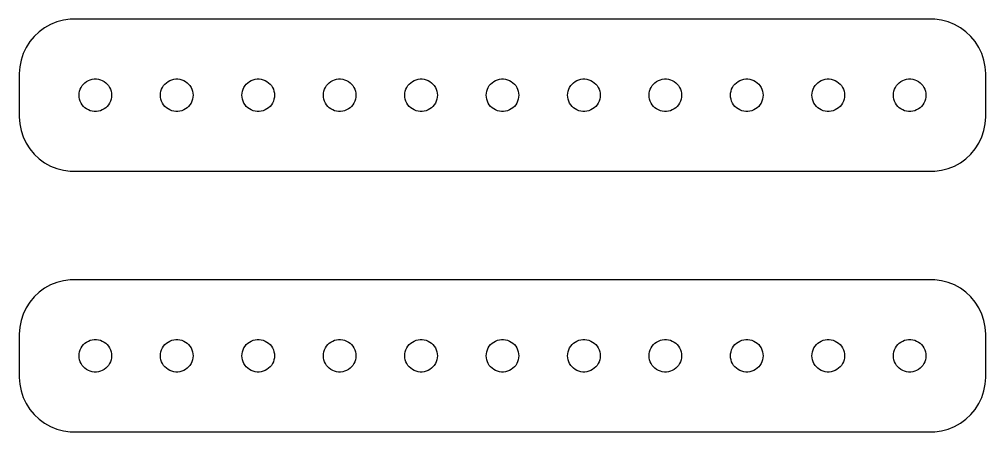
# Model space of a CAD drawing. Header units: metres. Extents: x -44.5 to 44.5, y 41 to 79.
import ezdxf

# ---------------------------------------------------------------- set-up
doc = ezdxf.new("R2010")
doc.units = ezdxf.units.M

msp = doc.modelspace()

# ---------------------------------------------------------------- linework, layer by layer
for p, q in [((-41.6289, 78.5241), (-42.1791, 78.2216)), ((-41.0451, 78.7553), (-41.6289, 78.5241)), ((-40.4369, 78.9114), (-41.0451, 78.7553)), ((-39.8139, 78.9901), (-40.4369, 78.9114)), ((39.8139, 78.9901), (-39.8139, 78.9901)), ((40.4369, 78.9114), (39.8139, 78.9901)), ((41.0451, 78.7553), (40.4369, 78.9114)), ((41.6289, 78.5241), (41.0451, 78.7553)), ((42.1791, 78.2216), (41.6289, 78.5241)), ((-42.6871, 77.8526), (-43.1448, 77.4227)), ((-42.1791, 78.2216), (-42.6871, 77.8526)), ((42.6871, 77.8526), (42.1791, 78.2216)), ((43.1448, 77.4227), (42.6871, 77.8526)), ((-43.5451, 76.9389), (-43.8815, 76.4088)), ((-43.1448, 77.4227), (-43.5451, 76.9389)), ((43.5451, 76.9389), (43.1448, 77.4227)), ((43.8815, 76.4088), (43.5451, 76.9389)), ((-44.1489, 75.8406), (-44.3429, 75.2434)), ((-43.8815, 76.4088), (-44.1489, 75.8406)), ((44.1489, 75.8406), (43.8815, 76.4088)), ((44.3429, 75.2434), (44.1489, 75.8406)), ((-44.3429, 75.2434), (-44.4606, 74.6267)), ((44.4606, 74.6267), (44.3429, 75.2434)), ((-44.4606, 74.6267), (-44.5, 74)), ((-44.5, 74), (-44.5, 70)), ((44.5, 74), (44.4606, 74.6267)), ((44.5, 70), (44.5, 74)), ((-38.7135, 72.8817), (-38.5934, 73.0268)), ((-38.5934, 73.0268), (-38.4561, 73.1558)), ((-38.4561, 73.1558), (-38.3037, 73.2665)), ((-38.3037, 73.2665), (-38.1387, 73.3572)), ((-38.1387, 73.3572), (-37.9635, 73.4266)), ((-37.9635, 73.4266), (-37.7811, 73.4734)), ((-37.7811, 73.4734), (-37.5942, 73.497)), ((-37.5942, 73.497), (-37.4058, 73.497)), ((-37.4058, 73.497), (-37.2189, 73.4734)), ((-37.2189, 73.4734), (-37.0365, 73.4266)), ((-37.0365, 73.4266), (-36.8613, 73.3572)), ((-36.8613, 73.3572), (-36.6963, 73.2665)), ((-36.6963, 73.2665), (-36.5439, 73.1558)), ((-36.5439, 73.1558), (-36.4065, 73.0268)), ((-36.4065, 73.0268), (-36.2865, 72.8817)), ((-31.2135, 72.8817), (-31.0934, 73.0268)), ((-31.0934, 73.0268), (-30.9561, 73.1558)), ((-30.9561, 73.1558), (-30.8037, 73.2665)), ((-30.8037, 73.2665), (-30.6387, 73.3572)), ((-30.6387, 73.3572), (-30.4635, 73.4266)), ((-30.4635, 73.4266), (-30.2811, 73.4734)), ((-30.2811, 73.4734), (-30.0942, 73.497)), ((-30.0942, 73.497), (-29.9058, 73.497)), ((-29.9058, 73.497), (-29.7189, 73.4734)), ((-29.7189, 73.4734), (-29.5365, 73.4266)), ((-29.5365, 73.4266), (-29.3613, 73.3572)), ((-29.3613, 73.3572), (-29.1963, 73.2665)), ((-29.1963, 73.2665), (-29.0439, 73.1558)), ((-29.0439, 73.1558), (-28.9065, 73.0268)), ((-28.9065, 73.0268), (-28.7865, 72.8817)), ((-23.7135, 72.8817), (-23.5934, 73.0268)), ((-23.5934, 73.0268), (-23.4561, 73.1558)), ((-23.4561, 73.1558), (-23.3037, 73.2665)), ((-23.3037, 73.2665), (-23.1387, 73.3572)), ((-23.1387, 73.3572), (-22.9635, 73.4266)), ((-22.9635, 73.4266), (-22.7811, 73.4734)), ((-22.7811, 73.4734), (-22.5942, 73.497)), ((-22.5942, 73.497), (-22.4058, 73.497)), ((-22.4058, 73.497), (-22.2189, 73.4734)), ((-22.2189, 73.4734), (-22.0365, 73.4266)), ((-22.0365, 73.4266), (-21.8613, 73.3572)), ((-21.8613, 73.3572), (-21.6963, 73.2665)), ((-21.6963, 73.2665), (-21.5439, 73.1558)), ((-21.5439, 73.1558), (-21.4065, 73.0268)), ((-21.4065, 73.0268), (-21.2865, 72.8817)), ((-16.2135, 72.8817), (-16.0934, 73.0268)), ((-16.0934, 73.0268), (-15.9561, 73.1558)), ((-15.9561, 73.1558), (-15.8037, 73.2665)), ((-15.8037, 73.2665), (-15.6387, 73.3572)), ((-15.6387, 73.3572), (-15.4635, 73.4266)), ((-15.4635, 73.4266), (-15.2811, 73.4734)), ((-15.2811, 73.4734), (-15.0942, 73.497)), ((-15.0942, 73.497), (-14.9058, 73.497)), ((-14.9058, 73.497), (-14.7189, 73.4734)), ((-14.7189, 73.4734), (-14.5365, 73.4266)), ((-14.5365, 73.4266), (-14.3613, 73.3572)), ((-14.3613, 73.3572), (-14.1963, 73.2665)), ((-14.1963, 73.2665), (-14.0439, 73.1558)), ((-14.0439, 73.1558), (-13.9065, 73.0268)), ((-13.9065, 73.0268), (-13.7865, 72.8817)), ((-8.71352, 72.8817), (-8.59344, 73.0268)), ((-8.59344, 73.0268), (-8.45613, 73.1558)), ((-8.45613, 73.1558), (-8.30373, 73.2665)), ((-8.30373, 73.2665), (-8.13866, 73.3572)), ((-8.13866, 73.3572), (-7.96352, 73.4266)), ((-7.96352, 73.4266), (-7.78107, 73.4734)), ((-7.78107, 73.4734), (-7.59418, 73.497)), ((-7.59418, 73.497), (-7.40581, 73.497)), ((-7.40581, 73.497), (-7.21892, 73.4734)), ((-7.21892, 73.4734), (-7.03647, 73.4266)), ((-7.03647, 73.4266), (-6.86133, 73.3572)), ((-6.86133, 73.3572), (-6.69626, 73.2665)), ((-6.69626, 73.2665), (-6.54385, 73.1558)), ((-6.54385, 73.1558), (-6.40654, 73.0268)), ((-6.40654, 73.0268), (-6.28647, 72.8817)), ((-1.21352, 72.8817), (-1.09344, 73.0268)), ((-1.09344, 73.0268), (-0.95613, 73.1558)), ((-0.95613, 73.1558), (-0.80373, 73.2665)), ((-0.80373, 73.2665), (-0.63866, 73.3572)), ((-0.63866, 73.3572), (-0.46352, 73.4266)), ((-0.46352, 73.4266), (-0.28107, 73.4734)), ((-0.28107, 73.4734), (-0.09418, 73.497)), ((-0.09418, 73.497), (0.09418, 73.497)), ((0.09418, 73.497), (0.28107, 73.4734)), ((0.28107, 73.4734), (0.46352, 73.4266)), ((0.46352, 73.4266), (0.63866, 73.3572)), ((0.63866, 73.3572), (0.80373, 73.2665)), ((0.80373, 73.2665), (0.95613, 73.1558)), ((0.95613, 73.1558), (1.09344, 73.0268)), ((1.09344, 73.0268), (1.21352, 72.8817)), ((6.28647, 72.8817), (6.40654, 73.0268)), ((6.40654, 73.0268), (6.54385, 73.1558)), ((6.54385, 73.1558), (6.69626, 73.2665)), ((6.69626, 73.2665), (6.86133, 73.3572)), ((6.86133, 73.3572), (7.03647, 73.4266)), ((7.03647, 73.4266), (7.21892, 73.4734)), ((7.21892, 73.4734), (7.40581, 73.497)), ((7.40581, 73.497), (7.59418, 73.497)), ((7.59418, 73.497), (7.78107, 73.4734)), ((7.78107, 73.4734), (7.96352, 73.4266)), ((7.96352, 73.4266), (8.13866, 73.3572)), ((8.13866, 73.3572), (8.30373, 73.2665)), ((8.30373, 73.2665), (8.45613, 73.1558)), ((8.45613, 73.1558), (8.59344, 73.0268)), ((8.59344, 73.0268), (8.71352, 72.8817)), ((13.7865, 72.8817), (13.9065, 73.0268)), ((13.9065, 73.0268), (14.0439, 73.1558)), ((14.0439, 73.1558), (14.1963, 73.2665)), ((14.1963, 73.2665), (14.3613, 73.3572)), ((14.3613, 73.3572), (14.5365, 73.4266)), ((14.5365, 73.4266), (14.7189, 73.4734)), ((14.7189, 73.4734), (14.9058, 73.497)), ((14.9058, 73.497), (15.0942, 73.497)), ((15.0942, 73.497), (15.2811, 73.4734)), ((15.2811, 73.4734), (15.4635, 73.4266)), ((15.4635, 73.4266), (15.6387, 73.3572)), ((15.6387, 73.3572), (15.8037, 73.2665)), ((15.8037, 73.2665), (15.9561, 73.1558)), ((15.9561, 73.1558), (16.0934, 73.0268)), ((16.0934, 73.0268), (16.2135, 72.8817)), ((21.2865, 72.8817), (21.4065, 73.0268)), ((21.4065, 73.0268), (21.5439, 73.1558)), ((21.5439, 73.1558), (21.6963, 73.2665)), ((21.6963, 73.2665), (21.8613, 73.3572)), ((21.8613, 73.3572), (22.0365, 73.4266)), ((22.0365, 73.4266), (22.2189, 73.4734)), ((22.2189, 73.4734), (22.4058, 73.497)), ((22.4058, 73.497), (22.5942, 73.497)), ((22.5942, 73.497), (22.7811, 73.4734)), ((22.7811, 73.4734), (22.9635, 73.4266)), ((22.9635, 73.4266), (23.1387, 73.3572)), ((23.1387, 73.3572), (23.3037, 73.2665)), ((23.3037, 73.2665), (23.4561, 73.1558)), ((23.4561, 73.1558), (23.5934, 73.0268)), ((23.5934, 73.0268), (23.7135, 72.8817)), ((28.7865, 72.8817), (28.9065, 73.0268)), ((28.9065, 73.0268), (29.0439, 73.1558)), ((29.0439, 73.1558), (29.1963, 73.2665)), ((29.1963, 73.2665), (29.3613, 73.3572)), ((29.3613, 73.3572), (29.5365, 73.4266)), ((29.5365, 73.4266), (29.7189, 73.4734)), ((29.7189, 73.4734), (29.9058, 73.497)), ((29.9058, 73.497), (30.0942, 73.497)), ((30.0942, 73.497), (30.2811, 73.4734)), ((30.2811, 73.4734), (30.4635, 73.4266)), ((30.4635, 73.4266), (30.6387, 73.3572)), ((30.6387, 73.3572), (30.8037, 73.2665)), ((30.8037, 73.2665), (30.9561, 73.1558)), ((30.9561, 73.1558), (31.0934, 73.0268)), ((31.0934, 73.0268), (31.2135, 72.8817)), ((36.2865, 72.8817), (36.4065, 73.0268)), ((36.4065, 73.0268), (36.5439, 73.1558)), ((36.5439, 73.1558), (36.6963, 73.2665)), ((36.6963, 73.2665), (36.8613, 73.3572)), ((36.8613, 73.3572), (37.0365, 73.4266)), ((37.0365, 73.4266), (37.2189, 73.4734)), ((37.2189, 73.4734), (37.4058, 73.497)), ((37.4058, 73.497), (37.5942, 73.497)), ((37.5942, 73.497), (37.7811, 73.4734)), ((37.7811, 73.4734), (37.9635, 73.4266)), ((37.9635, 73.4266), (38.1387, 73.3572)), ((38.1387, 73.3572), (38.3037, 73.2665)), ((38.3037, 73.2665), (38.4561, 73.1558)), ((38.4561, 73.1558), (38.5934, 73.0268)), ((38.5934, 73.0268), (38.7135, 72.8817)), ((-39, 72), (-38.9882, 72.188)), ((-38.9882, 72.188), (-38.9529, 72.373)), ((-38.9529, 72.373), (-38.8947, 72.5522)), ((-38.8947, 72.5522), (-38.8145, 72.7226)), ((-38.8145, 72.7226), (-38.7135, 72.8817)), ((-36.2865, 72.8817), (-36.1855, 72.7226)), ((-36.1855, 72.7226), (-36.1053, 72.5522)), ((-36.1053, 72.5522), (-36.0471, 72.373)), ((-36.0471, 72.373), (-36.0118, 72.188)), ((-36.0118, 72.188), (-36, 72)), ((-31.5, 72), (-31.4882, 72.188)), ((-31.4882, 72.188), (-31.4529, 72.373)), ((-31.4529, 72.373), (-31.3947, 72.5522)), ((-31.3947, 72.5522), (-31.3145, 72.7226)), ((-31.3145, 72.7226), (-31.2135, 72.8817)), ((-28.7865, 72.8817), (-28.6855, 72.7226)), ((-28.6855, 72.7226), (-28.6053, 72.5522)), ((-28.6053, 72.5522), (-28.5471, 72.373)), ((-28.5471, 72.373), (-28.5118, 72.188)), ((-28.5118, 72.188), (-28.5, 72)), ((-24, 72), (-23.9882, 72.188)), ((-23.9882, 72.188), (-23.9529, 72.373)), ((-23.9529, 72.373), (-23.8947, 72.5522)), ((-23.8947, 72.5522), (-23.8145, 72.7226)), ((-23.8145, 72.7226), (-23.7135, 72.8817)), ((-21.2865, 72.8817), (-21.1855, 72.7226)), ((-21.1855, 72.7226), (-21.1053, 72.5522)), ((-21.1053, 72.5522), (-21.0471, 72.373)), ((-21.0471, 72.373), (-21.0118, 72.188)), ((-21.0118, 72.188), (-21, 72)), ((-16.5, 72), (-16.4882, 72.188)), ((-16.4882, 72.188), (-16.4529, 72.373)), ((-16.4529, 72.373), (-16.3947, 72.5522)), ((-16.3947, 72.5522), (-16.3145, 72.7226)), ((-16.3145, 72.7226), (-16.2135, 72.8817)), ((-13.7865, 72.8817), (-13.6855, 72.7226)), ((-13.6855, 72.7226), (-13.6053, 72.5522)), ((-13.6053, 72.5522), (-13.5471, 72.373)), ((-13.5471, 72.373), (-13.5118, 72.188)), ((-13.5118, 72.188), (-13.5, 72)), ((-9, 72), (-8.98816, 72.188)), ((-8.98816, 72.188), (-8.95287, 72.373)), ((-8.95287, 72.373), (-8.89465, 72.5522)), ((-8.89465, 72.5522), (-8.81445, 72.7226)), ((-8.81445, 72.7226), (-8.71352, 72.8817)), ((-6.28647, 72.8817), (-6.18553, 72.7226)), ((-6.18553, 72.7226), (-6.10533, 72.5522)), ((-6.10533, 72.5522), (-6.04712, 72.373)), ((-6.04712, 72.373), (-6.01183, 72.188)), ((-6.01183, 72.188), (-6, 72)), ((-1.5, 72), (-1.48816, 72.188)), ((-1.48816, 72.188), (-1.45287, 72.373)), ((-1.45287, 72.373), (-1.39465, 72.5522)), ((-1.39465, 72.5522), (-1.31445, 72.7226)), ((-1.31445, 72.7226), (-1.21352, 72.8817)), ((1.21352, 72.8817), (1.31445, 72.7226)), ((1.31445, 72.7226), (1.39465, 72.5522)), ((1.39465, 72.5522), (1.45287, 72.373)), ((1.45287, 72.373), (1.48816, 72.188)), ((1.48816, 72.188), (1.5, 72)), ((6, 72), (6.01183, 72.188)), ((6.01183, 72.188), (6.04712, 72.373)), ((6.04712, 72.373), (6.10533, 72.5522)), ((6.10533, 72.5522), (6.18553, 72.7226)), ((6.18553, 72.7226), (6.28647, 72.8817)), ((8.71352, 72.8817), (8.81445, 72.7226)), ((8.81445, 72.7226), (8.89465, 72.5522)), ((8.89465, 72.5522), (8.95287, 72.373)), ((8.95287, 72.373), (8.98816, 72.188)), ((8.98816, 72.188), (9, 72)), ((13.5, 72), (13.5118, 72.188)), ((13.5118, 72.188), (13.5471, 72.373)), ((13.5471, 72.373), (13.6053, 72.5522)), ((13.6053, 72.5522), (13.6855, 72.7226)), ((13.6855, 72.7226), (13.7865, 72.8817)), ((16.2135, 72.8817), (16.3145, 72.7226)), ((16.3145, 72.7226), (16.3947, 72.5522)), ((16.3947, 72.5522), (16.4529, 72.373)), ((16.4529, 72.373), (16.4882, 72.188)), ((16.4882, 72.188), (16.5, 72)), ((21, 72), (21.0118, 72.188)), ((21.0118, 72.188), (21.0471, 72.373)), ((21.0471, 72.373), (21.1053, 72.5522)), ((21.1053, 72.5522), (21.1855, 72.7226)), ((21.1855, 72.7226), (21.2865, 72.8817)), ((23.7135, 72.8817), (23.8145, 72.7226)), ((23.8145, 72.7226), (23.8947, 72.5522)), ((23.8947, 72.5522), (23.9529, 72.373)), ((23.9529, 72.373), (23.9882, 72.188)), ((23.9882, 72.188), (24, 72)), ((28.5, 72), (28.5118, 72.188)), ((28.5118, 72.188), (28.5471, 72.373)), ((28.5471, 72.373), (28.6053, 72.5522)), ((28.6053, 72.5522), (28.6855, 72.7226)), ((28.6855, 72.7226), (28.7865, 72.8817)), ((31.2135, 72.8817), (31.3145, 72.7226)), ((31.3145, 72.7226), (31.3947, 72.5522)), ((31.3947, 72.5522), (31.4529, 72.373)), ((31.4529, 72.373), (31.4882, 72.188)), ((31.4882, 72.188), (31.5, 72)), ((36, 72), (36.0118, 72.188)), ((36.0118, 72.188), (36.0471, 72.373)), ((36.0471, 72.373), (36.1053, 72.5522)), ((36.1053, 72.5522), (36.1855, 72.7226)), ((36.1855, 72.7226), (36.2865, 72.8817)), ((38.7135, 72.8817), (38.8145, 72.7226)), ((38.8145, 72.7226), (38.8947, 72.5522)), ((38.8947, 72.5522), (38.9529, 72.373)), ((38.9529, 72.373), (38.9882, 72.188)), ((38.9882, 72.188), (39, 72)), ((-38.9882, 71.812), (-39, 72)), ((-38.9529, 71.627), (-38.9882, 71.812)), ((-38.8947, 71.4478), (-38.9529, 71.627)), ((-38.8145, 71.2774), (-38.8947, 71.4478)), ((-38.7135, 71.1183), (-38.8145, 71.2774)), ((-36.1855, 71.2774), (-36.2865, 71.1183)), ((-36.1053, 71.4478), (-36.1855, 71.2774)), ((-36.0471, 71.627), (-36.1053, 71.4478)), ((-36.0118, 71.812), (-36.0471, 71.627)), ((-36, 72), (-36.0118, 71.812)), ((-31.4882, 71.812), (-31.5, 72)), ((-31.4529, 71.627), (-31.4882, 71.812)), ((-31.3947, 71.4478), (-31.4529, 71.627)), ((-31.3145, 71.2774), (-31.3947, 71.4478)), ((-31.2135, 71.1183), (-31.3145, 71.2774)), ((-28.6855, 71.2774), (-28.7865, 71.1183)), ((-28.6053, 71.4478), (-28.6855, 71.2774)), ((-28.5471, 71.627), (-28.6053, 71.4478)), ((-28.5118, 71.812), (-28.5471, 71.627)), ((-28.5, 72), (-28.5118, 71.812)), ((-23.9882, 71.812), (-24, 72)), ((-23.9529, 71.627), (-23.9882, 71.812)), ((-23.8947, 71.4478), (-23.9529, 71.627)), ((-23.8145, 71.2774), (-23.8947, 71.4478)), ((-23.7135, 71.1183), (-23.8145, 71.2774)), ((-21.1855, 71.2774), (-21.2865, 71.1183)), ((-21.1053, 71.4478), (-21.1855, 71.2774)), ((-21.0471, 71.627), (-21.1053, 71.4478)), ((-21.0118, 71.812), (-21.0471, 71.627)), ((-21, 72), (-21.0118, 71.812)), ((-16.4882, 71.812), (-16.5, 72)), ((-16.4529, 71.627), (-16.4882, 71.812)), ((-16.3947, 71.4478), (-16.4529, 71.627)), ((-16.3145, 71.2774), (-16.3947, 71.4478)), ((-16.2135, 71.1183), (-16.3145, 71.2774)), ((-13.6855, 71.2774), (-13.7865, 71.1183)), ((-13.6053, 71.4478), (-13.6855, 71.2774)), ((-13.5471, 71.627), (-13.6053, 71.4478)), ((-13.5118, 71.812), (-13.5471, 71.627)), ((-13.5, 72), (-13.5118, 71.812)), ((-8.98816, 71.812), (-9, 72)), ((-8.95287, 71.627), (-8.98816, 71.812)), ((-8.89465, 71.4478), (-8.95287, 71.627)), ((-8.81445, 71.2774), (-8.89465, 71.4478)), ((-8.71352, 71.1183), (-8.81445, 71.2774)), ((-6.18553, 71.2774), (-6.28647, 71.1183)), ((-6.10533, 71.4478), (-6.18553, 71.2774)), ((-6.04712, 71.627), (-6.10533, 71.4478)), ((-6.01183, 71.812), (-6.04712, 71.627)), ((-6, 72), (-6.01183, 71.812)), ((-1.48816, 71.812), (-1.5, 72)), ((-1.45287, 71.627), (-1.48816, 71.812)), ((-1.39465, 71.4478), (-1.45287, 71.627)), ((-1.31445, 71.2774), (-1.39465, 71.4478)), ((-1.21352, 71.1183), (-1.31445, 71.2774)), ((1.31445, 71.2774), (1.21352, 71.1183)), ((1.39465, 71.4478), (1.31445, 71.2774)), ((1.45287, 71.627), (1.39465, 71.4478)), ((1.48816, 71.812), (1.45287, 71.627)), ((1.5, 72), (1.48816, 71.812)), ((6.01183, 71.812), (6, 72)), ((6.04712, 71.627), (6.01183, 71.812)), ((6.10533, 71.4478), (6.04712, 71.627)), ((6.18553, 71.2774), (6.10533, 71.4478)), ((6.28647, 71.1183), (6.18553, 71.2774)), ((8.81445, 71.2774), (8.71352, 71.1183)), ((8.89465, 71.4478), (8.81445, 71.2774)), ((8.95287, 71.627), (8.89465, 71.4478)), ((8.98816, 71.812), (8.95287, 71.627)), ((9, 72), (8.98816, 71.812)), ((13.5118, 71.812), (13.5, 72)), ((13.5471, 71.627), (13.5118, 71.812)), ((13.6053, 71.4478), (13.5471, 71.627)), ((13.6855, 71.2774), (13.6053, 71.4478)), ((13.7865, 71.1183), (13.6855, 71.2774)), ((16.3145, 71.2774), (16.2135, 71.1183)), ((16.3947, 71.4478), (16.3145, 71.2774)), ((16.4529, 71.627), (16.3947, 71.4478)), ((16.4882, 71.812), (16.4529, 71.627)), ((16.5, 72), (16.4882, 71.812)), ((21.0118, 71.812), (21, 72)), ((21.0471, 71.627), (21.0118, 71.812)), ((21.1053, 71.4478), (21.0471, 71.627)), ((21.1855, 71.2774), (21.1053, 71.4478)), ((21.2865, 71.1183), (21.1855, 71.2774)), ((23.8145, 71.2774), (23.7135, 71.1183)), ((23.8947, 71.4478), (23.8145, 71.2774)), ((23.9529, 71.627), (23.8947, 71.4478)), ((23.9882, 71.812), (23.9529, 71.627)), ((24, 72), (23.9882, 71.812)), ((28.5118, 71.812), (28.5, 72)), ((28.5471, 71.627), (28.5118, 71.812)), ((28.6053, 71.4478), (28.5471, 71.627)), ((28.6855, 71.2774), (28.6053, 71.4478)), ((28.7865, 71.1183), (28.6855, 71.2774)), ((31.3145, 71.2774), (31.2135, 71.1183)), ((31.3947, 71.4478), (31.3145, 71.2774)), ((31.4529, 71.627), (31.3947, 71.4478)), ((31.4882, 71.812), (31.4529, 71.627)), ((31.5, 72), (31.4882, 71.812)), ((36.0118, 71.812), (36, 72)), ((36.0471, 71.627), (36.0118, 71.812)), ((36.1053, 71.4478), (36.0471, 71.627)), ((36.1855, 71.2774), (36.1053, 71.4478)), ((36.2865, 71.1183), (36.1855, 71.2774)), ((38.8145, 71.2774), (38.7135, 71.1183)), ((38.8947, 71.4478), (38.8145, 71.2774)), ((38.9529, 71.627), (38.8947, 71.4478)), ((38.9882, 71.812), (38.9529, 71.627)), ((39, 72), (38.9882, 71.812)), ((-38.5934, 70.9732), (-38.7135, 71.1183)), ((-38.4561, 70.8442), (-38.5934, 70.9732)), ((-38.3037, 70.7335), (-38.4561, 70.8442)), ((-38.1387, 70.6428), (-38.3037, 70.7335)), ((-37.9635, 70.5734), (-38.1387, 70.6428)), ((-37.7811, 70.5266), (-37.9635, 70.5734)), ((-37.5942, 70.503), (-37.7811, 70.5266)), ((-37.4058, 70.503), (-37.5942, 70.503)), ((-37.2189, 70.5266), (-37.4058, 70.503)), ((-37.0365, 70.5734), (-37.2189, 70.5266)), ((-36.8613, 70.6428), (-37.0365, 70.5734)), ((-36.6963, 70.7335), (-36.8613, 70.6428)), ((-36.5439, 70.8442), (-36.6963, 70.7335)), ((-36.4065, 70.9732), (-36.5439, 70.8442)), ((-36.2865, 71.1183), (-36.4065, 70.9732)), ((-31.0934, 70.9732), (-31.2135, 71.1183)), ((-30.9561, 70.8442), (-31.0934, 70.9732)), ((-30.8037, 70.7335), (-30.9561, 70.8442)), ((-30.6387, 70.6428), (-30.8037, 70.7335)), ((-30.4635, 70.5734), (-30.6387, 70.6428)), ((-30.2811, 70.5266), (-30.4635, 70.5734)), ((-30.0942, 70.503), (-30.2811, 70.5266)), ((-29.9058, 70.503), (-30.0942, 70.503)), ((-29.7189, 70.5266), (-29.9058, 70.503)), ((-29.5365, 70.5734), (-29.7189, 70.5266)), ((-29.3613, 70.6428), (-29.5365, 70.5734)), ((-29.1963, 70.7335), (-29.3613, 70.6428)), ((-29.0439, 70.8442), (-29.1963, 70.7335)), ((-28.9065, 70.9732), (-29.0439, 70.8442)), ((-28.7865, 71.1183), (-28.9065, 70.9732)), ((-23.5934, 70.9732), (-23.7135, 71.1183)), ((-23.4561, 70.8442), (-23.5934, 70.9732)), ((-23.3037, 70.7335), (-23.4561, 70.8442)), ((-23.1387, 70.6428), (-23.3037, 70.7335)), ((-22.9635, 70.5734), (-23.1387, 70.6428)), ((-22.7811, 70.5266), (-22.9635, 70.5734)), ((-22.5942, 70.503), (-22.7811, 70.5266)), ((-22.4058, 70.503), (-22.5942, 70.503)), ((-22.2189, 70.5266), (-22.4058, 70.503)), ((-22.0365, 70.5734), (-22.2189, 70.5266)), ((-21.8613, 70.6428), (-22.0365, 70.5734)), ((-21.6963, 70.7335), (-21.8613, 70.6428)), ((-21.5439, 70.8442), (-21.6963, 70.7335)), ((-21.4065, 70.9732), (-21.5439, 70.8442)), ((-21.2865, 71.1183), (-21.4065, 70.9732)), ((-16.0934, 70.9732), (-16.2135, 71.1183)), ((-15.9561, 70.8442), (-16.0934, 70.9732)), ((-15.8037, 70.7335), (-15.9561, 70.8442)), ((-15.6387, 70.6428), (-15.8037, 70.7335)), ((-15.4635, 70.5734), (-15.6387, 70.6428)), ((-15.2811, 70.5266), (-15.4635, 70.5734)), ((-15.0942, 70.503), (-15.2811, 70.5266)), ((-14.9058, 70.503), (-15.0942, 70.503)), ((-14.7189, 70.5266), (-14.9058, 70.503)), ((-14.5365, 70.5734), (-14.7189, 70.5266)), ((-14.3613, 70.6428), (-14.5365, 70.5734)), ((-14.1963, 70.7335), (-14.3613, 70.6428)), ((-14.0439, 70.8442), (-14.1963, 70.7335)), ((-13.9065, 70.9732), (-14.0439, 70.8442)), ((-13.7865, 71.1183), (-13.9065, 70.9732)), ((-8.59344, 70.9732), (-8.71352, 71.1183)), ((-8.45613, 70.8442), (-8.59344, 70.9732)), ((-8.30373, 70.7335), (-8.45613, 70.8442)), ((-8.13866, 70.6428), (-8.30373, 70.7335)), ((-7.96352, 70.5734), (-8.13866, 70.6428)), ((-7.78107, 70.5266), (-7.96352, 70.5734)), ((-7.59418, 70.503), (-7.78107, 70.5266)), ((-7.40581, 70.503), (-7.59418, 70.503)), ((-7.21892, 70.5266), (-7.40581, 70.503)), ((-7.03647, 70.5734), (-7.21892, 70.5266)), ((-6.86133, 70.6428), (-7.03647, 70.5734)), ((-6.69626, 70.7335), (-6.86133, 70.6428)), ((-6.54385, 70.8442), (-6.69626, 70.7335)), ((-6.40654, 70.9732), (-6.54385, 70.8442)), ((-6.28647, 71.1183), (-6.40654, 70.9732)), ((-1.09344, 70.9732), (-1.21352, 71.1183)), ((-0.95613, 70.8442), (-1.09344, 70.9732)), ((-0.80373, 70.7335), (-0.95613, 70.8442)), ((-0.63866, 70.6428), (-0.80373, 70.7335)), ((-0.46352, 70.5734), (-0.63866, 70.6428)), ((-0.28107, 70.5266), (-0.46352, 70.5734)), ((-0.09418, 70.503), (-0.28107, 70.5266)), ((0.09418, 70.503), (-0.09418, 70.503)), ((0.28107, 70.5266), (0.09418, 70.503)), ((0.46352, 70.5734), (0.28107, 70.5266)), ((0.63866, 70.6428), (0.46352, 70.5734)), ((0.80373, 70.7335), (0.63866, 70.6428)), ((0.95613, 70.8442), (0.80373, 70.7335)), ((1.09344, 70.9732), (0.95613, 70.8442)), ((1.21352, 71.1183), (1.09344, 70.9732)), ((6.40654, 70.9732), (6.28647, 71.1183)), ((6.54385, 70.8442), (6.40654, 70.9732)), ((6.69626, 70.7335), (6.54385, 70.8442)), ((6.86133, 70.6428), (6.69626, 70.7335)), ((7.03647, 70.5734), (6.86133, 70.6428)), ((7.21892, 70.5266), (7.03647, 70.5734)), ((7.40581, 70.503), (7.21892, 70.5266)), ((7.59418, 70.503), (7.40581, 70.503)), ((7.78107, 70.5266), (7.59418, 70.503)), ((7.96352, 70.5734), (7.78107, 70.5266)), ((8.13866, 70.6428), (7.96352, 70.5734)), ((8.30373, 70.7335), (8.13866, 70.6428)), ((8.45613, 70.8442), (8.30373, 70.7335)), ((8.59344, 70.9732), (8.45613, 70.8442)), ((8.71352, 71.1183), (8.59344, 70.9732)), ((13.9065, 70.9732), (13.7865, 71.1183)), ((14.0439, 70.8442), (13.9065, 70.9732)), ((14.1963, 70.7335), (14.0439, 70.8442)), ((14.3613, 70.6428), (14.1963, 70.7335)), ((14.5365, 70.5734), (14.3613, 70.6428)), ((14.7189, 70.5266), (14.5365, 70.5734)), ((14.9058, 70.503), (14.7189, 70.5266)), ((15.0942, 70.503), (14.9058, 70.503)), ((15.2811, 70.5266), (15.0942, 70.503)), ((15.4635, 70.5734), (15.2811, 70.5266)), ((15.6387, 70.6428), (15.4635, 70.5734)), ((15.8037, 70.7335), (15.6387, 70.6428)), ((15.9561, 70.8442), (15.8037, 70.7335)), ((16.0934, 70.9732), (15.9561, 70.8442)), ((16.2135, 71.1183), (16.0934, 70.9732)), ((21.4065, 70.9732), (21.2865, 71.1183)), ((21.5439, 70.8442), (21.4065, 70.9732)), ((21.6963, 70.7335), (21.5439, 70.8442)), ((21.8613, 70.6428), (21.6963, 70.7335)), ((22.0365, 70.5734), (21.8613, 70.6428)), ((22.2189, 70.5266), (22.0365, 70.5734)), ((22.4058, 70.503), (22.2189, 70.5266)), ((22.5942, 70.503), (22.4058, 70.503)), ((22.7811, 70.5266), (22.5942, 70.503)), ((22.9635, 70.5734), (22.7811, 70.5266)), ((23.1387, 70.6428), (22.9635, 70.5734)), ((23.3037, 70.7335), (23.1387, 70.6428)), ((23.4561, 70.8442), (23.3037, 70.7335)), ((23.5934, 70.9732), (23.4561, 70.8442)), ((23.7135, 71.1183), (23.5934, 70.9732)), ((28.9065, 70.9732), (28.7865, 71.1183)), ((29.0439, 70.8442), (28.9065, 70.9732)), ((29.1963, 70.7335), (29.0439, 70.8442)), ((29.3613, 70.6428), (29.1963, 70.7335)), ((29.5365, 70.5734), (29.3613, 70.6428)), ((29.7189, 70.5266), (29.5365, 70.5734)), ((29.9058, 70.503), (29.7189, 70.5266)), ((30.0942, 70.503), (29.9058, 70.503)), ((30.2811, 70.5266), (30.0942, 70.503)), ((30.4635, 70.5734), (30.2811, 70.5266)), ((30.6387, 70.6428), (30.4635, 70.5734)), ((30.8037, 70.7335), (30.6387, 70.6428)), ((30.9561, 70.8442), (30.8037, 70.7335)), ((31.0934, 70.9732), (30.9561, 70.8442)), ((31.2135, 71.1183), (31.0934, 70.9732)), ((36.4065, 70.9732), (36.2865, 71.1183)), ((36.5439, 70.8442), (36.4065, 70.9732)), ((36.6963, 70.7335), (36.5439, 70.8442)), ((36.8613, 70.6428), (36.6963, 70.7335)), ((37.0365, 70.5734), (36.8613, 70.6428)), ((37.2189, 70.5266), (37.0365, 70.5734)), ((37.4058, 70.503), (37.2189, 70.5266)), ((37.5942, 70.503), (37.4058, 70.503)), ((37.7811, 70.5266), (37.5942, 70.503)), ((37.9635, 70.5734), (37.7811, 70.5266)), ((38.1387, 70.6428), (37.9635, 70.5734)), ((38.3037, 70.7335), (38.1387, 70.6428)), ((38.4561, 70.8442), (38.3037, 70.7335)), ((38.5934, 70.9732), (38.4561, 70.8442)), ((38.7135, 71.1183), (38.5934, 70.9732)), ((-44.5, 70), (-44.4606, 69.3733)), ((44.4606, 69.3733), (44.5, 70)), ((-44.4606, 69.3733), (-44.3429, 68.7566)), ((-44.3429, 68.7566), (-44.1489, 68.1594)), ((44.1489, 68.1594), (44.3429, 68.7566)), ((44.3429, 68.7566), (44.4606, 69.3733)), ((-44.1489, 68.1594), (-43.8815, 67.5912)), ((43.8815, 67.5912), (44.1489, 68.1594)), ((-43.8815, 67.5912), (-43.5451, 67.0611)), ((-43.5451, 67.0611), (-43.1448, 66.5773)), ((43.1448, 66.5773), (43.5451, 67.0611)), ((43.5451, 67.0611), (43.8815, 67.5912)), ((-43.1448, 66.5773), (-42.6871, 66.1474)), ((-42.6871, 66.1474), (-42.1791, 65.7784)), ((42.1791, 65.7784), (42.6871, 66.1474)), ((42.6871, 66.1474), (43.1448, 66.5773)), ((-42.1791, 65.7784), (-41.6289, 65.4759)), ((-41.6289, 65.4759), (-41.0451, 65.2447)), ((-41.0451, 65.2447), (-40.4369, 65.0886)), ((-40.4369, 65.0886), (-39.8139, 65.0099)), ((-39.8139, 65.0099), (39.8139, 65.0099)), ((39.8139, 65.0099), (40.4369, 65.0886)), ((40.4369, 65.0886), (41.0451, 65.2447)), ((41.0451, 65.2447), (41.6289, 65.4759)), ((41.6289, 65.4759), (42.1791, 65.7784)), ((-41.6289, 54.5241), (-42.1791, 54.2216)), ((-41.0451, 54.7553), (-41.6289, 54.5241)), ((-40.4369, 54.9114), (-41.0451, 54.7553)), ((-39.8139, 54.9901), (-40.4369, 54.9114)), ((39.8139, 54.9901), (-39.8139, 54.9901)), ((40.4369, 54.9114), (39.8139, 54.9901)), ((41.0451, 54.7553), (40.4369, 54.9114)), ((41.6289, 54.5241), (41.0451, 54.7553)), ((42.1791, 54.2216), (41.6289, 54.5241)), ((-43.1448, 53.4227), (-43.5451, 52.9389)), ((-42.6871, 53.8526), (-43.1448, 53.4227)), ((-42.1791, 54.2216), (-42.6871, 53.8526)), ((42.6871, 53.8526), (42.1791, 54.2216)), ((43.1448, 53.4227), (42.6871, 53.8526)), ((43.5451, 52.9389), (43.1448, 53.4227)), ((-43.5451, 52.9389), (-43.8815, 52.4088)), ((43.8815, 52.4088), (43.5451, 52.9389)), ((-44.1489, 51.8406), (-44.3429, 51.2434)), ((-43.8815, 52.4088), (-44.1489, 51.8406)), ((44.1489, 51.8406), (43.8815, 52.4088)), ((44.3429, 51.2434), (44.1489, 51.8406)), ((-44.3429, 51.2434), (-44.4606, 50.6267)), ((44.4606, 50.6267), (44.3429, 51.2434)), ((-44.4606, 50.6267), (-44.5, 50)), ((-44.5, 50), (-44.5, 46)), ((44.5, 50), (44.4606, 50.6267)), ((44.5, 46), (44.5, 50)), ((-38.7135, 48.8817), (-38.5934, 49.0268)), ((-38.5934, 49.0268), (-38.4561, 49.1558)), ((-38.4561, 49.1558), (-38.3037, 49.2665)), ((-38.3037, 49.2665), (-38.1387, 49.3572)), ((-38.1387, 49.3572), (-37.9635, 49.4266)), ((-37.9635, 49.4266), (-37.7811, 49.4734)), ((-37.7811, 49.4734), (-37.5942, 49.497)), ((-37.5942, 49.497), (-37.4058, 49.497)), ((-37.4058, 49.497), (-37.2189, 49.4734)), ((-37.2189, 49.4734), (-37.0365, 49.4266)), ((-37.0365, 49.4266), (-36.8613, 49.3572)), ((-36.8613, 49.3572), (-36.6963, 49.2665)), ((-36.6963, 49.2665), (-36.5439, 49.1558)), ((-36.5439, 49.1558), (-36.4065, 49.0268)), ((-36.4065, 49.0268), (-36.2865, 48.8817)), ((-31.2135, 48.8817), (-31.0934, 49.0268)), ((-31.0934, 49.0268), (-30.9561, 49.1558)), ((-30.9561, 49.1558), (-30.8037, 49.2665)), ((-30.8037, 49.2665), (-30.6387, 49.3572)), ((-30.6387, 49.3572), (-30.4635, 49.4266)), ((-30.4635, 49.4266), (-30.2811, 49.4734)), ((-30.2811, 49.4734), (-30.0942, 49.497)), ((-30.0942, 49.497), (-29.9058, 49.497)), ((-29.9058, 49.497), (-29.7189, 49.4734)), ((-29.7189, 49.4734), (-29.5365, 49.4266)), ((-29.5365, 49.4266), (-29.3613, 49.3572)), ((-29.3613, 49.3572), (-29.1963, 49.2665)), ((-29.1963, 49.2665), (-29.0439, 49.1558)), ((-29.0439, 49.1558), (-28.9065, 49.0268)), ((-28.9065, 49.0268), (-28.7865, 48.8817)), ((-23.7135, 48.8817), (-23.5934, 49.0268)), ((-23.5934, 49.0268), (-23.4561, 49.1558)), ((-23.4561, 49.1558), (-23.3037, 49.2665)), ((-23.3037, 49.2665), (-23.1387, 49.3572)), ((-23.1387, 49.3572), (-22.9635, 49.4266)), ((-22.9635, 49.4266), (-22.7811, 49.4734)), ((-22.7811, 49.4734), (-22.5942, 49.497)), ((-22.5942, 49.497), (-22.4058, 49.497)), ((-22.4058, 49.497), (-22.2189, 49.4734)), ((-22.2189, 49.4734), (-22.0365, 49.4266)), ((-22.0365, 49.4266), (-21.8613, 49.3572)), ((-21.8613, 49.3572), (-21.6963, 49.2665)), ((-21.6963, 49.2665), (-21.5439, 49.1558)), ((-21.5439, 49.1558), (-21.4065, 49.0268)), ((-21.4065, 49.0268), (-21.2865, 48.8817)), ((-16.2135, 48.8817), (-16.0934, 49.0268)), ((-16.0934, 49.0268), (-15.9561, 49.1558)), ((-15.9561, 49.1558), (-15.8037, 49.2665)), ((-15.8037, 49.2665), (-15.6387, 49.3572)), ((-15.6387, 49.3572), (-15.4635, 49.4266)), ((-15.4635, 49.4266), (-15.2811, 49.4734)), ((-15.2811, 49.4734), (-15.0942, 49.497)), ((-15.0942, 49.497), (-14.9058, 49.497)), ((-14.9058, 49.497), (-14.7189, 49.4734)), ((-14.7189, 49.4734), (-14.5365, 49.4266)), ((-14.5365, 49.4266), (-14.3613, 49.3572)), ((-14.3613, 49.3572), (-14.1963, 49.2665)), ((-14.1963, 49.2665), (-14.0439, 49.1558)), ((-14.0439, 49.1558), (-13.9065, 49.0268)), ((-13.9065, 49.0268), (-13.7865, 48.8817)), ((-8.71352, 48.8817), (-8.59344, 49.0268)), ((-8.59344, 49.0268), (-8.45613, 49.1558)), ((-8.45613, 49.1558), (-8.30373, 49.2665)), ((-8.30373, 49.2665), (-8.13866, 49.3572)), ((-8.13866, 49.3572), (-7.96352, 49.4266)), ((-7.96352, 49.4266), (-7.78107, 49.4734)), ((-7.78107, 49.4734), (-7.59418, 49.497)), ((-7.59418, 49.497), (-7.40581, 49.497)), ((-7.40581, 49.497), (-7.21892, 49.4734)), ((-7.21892, 49.4734), (-7.03647, 49.4266)), ((-7.03647, 49.4266), (-6.86133, 49.3572)), ((-6.86133, 49.3572), (-6.69626, 49.2665)), ((-6.69626, 49.2665), (-6.54385, 49.1558)), ((-6.54385, 49.1558), (-6.40654, 49.0268)), ((-6.40654, 49.0268), (-6.28647, 48.8817)), ((-1.21352, 48.8817), (-1.09344, 49.0268)), ((-1.09344, 49.0268), (-0.95613, 49.1558)), ((-0.95613, 49.1558), (-0.80373, 49.2665)), ((-0.80373, 49.2665), (-0.63866, 49.3572)), ((-0.63866, 49.3572), (-0.46352, 49.4266)), ((-0.46352, 49.4266), (-0.28107, 49.4734)), ((-0.28107, 49.4734), (-0.09418, 49.497)), ((-0.09418, 49.497), (0.09418, 49.497)), ((0.09418, 49.497), (0.28107, 49.4734)), ((0.28107, 49.4734), (0.46352, 49.4266)), ((0.46352, 49.4266), (0.63866, 49.3572)), ((0.63866, 49.3572), (0.80373, 49.2665)), ((0.80373, 49.2665), (0.95613, 49.1558)), ((0.95613, 49.1558), (1.09344, 49.0268)), ((1.09344, 49.0268), (1.21352, 48.8817)), ((6.28647, 48.8817), (6.40654, 49.0268)), ((6.40654, 49.0268), (6.54385, 49.1558)), ((6.54385, 49.1558), (6.69626, 49.2665)), ((6.69626, 49.2665), (6.86133, 49.3572)), ((6.86133, 49.3572), (7.03647, 49.4266)), ((7.03647, 49.4266), (7.21892, 49.4734)), ((7.21892, 49.4734), (7.40581, 49.497)), ((7.40581, 49.497), (7.59418, 49.497)), ((7.59418, 49.497), (7.78107, 49.4734)), ((7.78107, 49.4734), (7.96352, 49.4266)), ((7.96352, 49.4266), (8.13866, 49.3572)), ((8.13866, 49.3572), (8.30373, 49.2665)), ((8.30373, 49.2665), (8.45613, 49.1558)), ((8.45613, 49.1558), (8.59344, 49.0268)), ((8.59344, 49.0268), (8.71352, 48.8817)), ((13.7865, 48.8817), (13.9065, 49.0268)), ((13.9065, 49.0268), (14.0439, 49.1558)), ((14.0439, 49.1558), (14.1963, 49.2665)), ((14.1963, 49.2665), (14.3613, 49.3572)), ((14.3613, 49.3572), (14.5365, 49.4266)), ((14.5365, 49.4266), (14.7189, 49.4734)), ((14.7189, 49.4734), (14.9058, 49.497)), ((14.9058, 49.497), (15.0942, 49.497)), ((15.0942, 49.497), (15.2811, 49.4734)), ((15.2811, 49.4734), (15.4635, 49.4266)), ((15.4635, 49.4266), (15.6387, 49.3572)), ((15.6387, 49.3572), (15.8037, 49.2665)), ((15.8037, 49.2665), (15.9561, 49.1558)), ((15.9561, 49.1558), (16.0934, 49.0268)), ((16.0934, 49.0268), (16.2135, 48.8817)), ((21.2865, 48.8817), (21.4065, 49.0268)), ((21.4065, 49.0268), (21.5439, 49.1558)), ((21.5439, 49.1558), (21.6963, 49.2665)), ((21.6963, 49.2665), (21.8613, 49.3572)), ((21.8613, 49.3572), (22.0365, 49.4266)), ((22.0365, 49.4266), (22.2189, 49.4734)), ((22.2189, 49.4734), (22.4058, 49.497)), ((22.4058, 49.497), (22.5942, 49.497)), ((22.5942, 49.497), (22.7811, 49.4734)), ((22.7811, 49.4734), (22.9635, 49.4266)), ((22.9635, 49.4266), (23.1387, 49.3572)), ((23.1387, 49.3572), (23.3037, 49.2665)), ((23.3037, 49.2665), (23.4561, 49.1558)), ((23.4561, 49.1558), (23.5934, 49.0268)), ((23.5934, 49.0268), (23.7135, 48.8817)), ((28.7865, 48.8817), (28.9065, 49.0268)), ((28.9065, 49.0268), (29.0439, 49.1558)), ((29.0439, 49.1558), (29.1963, 49.2665)), ((29.1963, 49.2665), (29.3613, 49.3572)), ((29.3613, 49.3572), (29.5365, 49.4266)), ((29.5365, 49.4266), (29.7189, 49.4734)), ((29.7189, 49.4734), (29.9058, 49.497)), ((29.9058, 49.497), (30.0942, 49.497)), ((30.0942, 49.497), (30.2811, 49.4734)), ((30.2811, 49.4734), (30.4635, 49.4266)), ((30.4635, 49.4266), (30.6387, 49.3572)), ((30.6387, 49.3572), (30.8037, 49.2665)), ((30.8037, 49.2665), (30.9561, 49.1558)), ((30.9561, 49.1558), (31.0934, 49.0268)), ((31.0934, 49.0268), (31.2135, 48.8817)), ((36.2865, 48.8817), (36.4065, 49.0268)), ((36.4065, 49.0268), (36.5439, 49.1558)), ((36.5439, 49.1558), (36.6963, 49.2665)), ((36.6963, 49.2665), (36.8613, 49.3572)), ((36.8613, 49.3572), (37.0365, 49.4266)), ((37.0365, 49.4266), (37.2189, 49.4734)), ((37.2189, 49.4734), (37.4058, 49.497)), ((37.4058, 49.497), (37.5942, 49.497)), ((37.5942, 49.497), (37.7811, 49.4734)), ((37.7811, 49.4734), (37.9635, 49.4266)), ((37.9635, 49.4266), (38.1387, 49.3572)), ((38.1387, 49.3572), (38.3037, 49.2665)), ((38.3037, 49.2665), (38.4561, 49.1558)), ((38.4561, 49.1558), (38.5934, 49.0268)), ((38.5934, 49.0268), (38.7135, 48.8817)), ((-39, 48), (-38.9882, 48.188)), ((-38.9882, 48.188), (-38.9529, 48.373)), ((-38.9529, 48.373), (-38.8947, 48.5522)), ((-38.8947, 48.5522), (-38.8145, 48.7226)), ((-38.8145, 48.7226), (-38.7135, 48.8817)), ((-36.2865, 48.8817), (-36.1855, 48.7226)), ((-36.1855, 48.7226), (-36.1053, 48.5522)), ((-36.1053, 48.5522), (-36.0471, 48.373)), ((-36.0471, 48.373), (-36.0118, 48.188)), ((-36.0118, 48.188), (-36, 48)), ((-31.5, 48), (-31.4882, 48.188)), ((-31.4882, 48.188), (-31.4529, 48.373)), ((-31.4529, 48.373), (-31.3947, 48.5522)), ((-31.3947, 48.5522), (-31.3145, 48.7226)), ((-31.3145, 48.7226), (-31.2135, 48.8817)), ((-28.7865, 48.8817), (-28.6855, 48.7226)), ((-28.6855, 48.7226), (-28.6053, 48.5522)), ((-28.6053, 48.5522), (-28.5471, 48.373)), ((-28.5471, 48.373), (-28.5118, 48.188)), ((-28.5118, 48.188), (-28.5, 48)), ((-24, 48), (-23.9882, 48.188)), ((-23.9882, 48.188), (-23.9529, 48.373)), ((-23.9529, 48.373), (-23.8947, 48.5522)), ((-23.8947, 48.5522), (-23.8145, 48.7226)), ((-23.8145, 48.7226), (-23.7135, 48.8817)), ((-21.2865, 48.8817), (-21.1855, 48.7226)), ((-21.1855, 48.7226), (-21.1053, 48.5522)), ((-21.1053, 48.5522), (-21.0471, 48.373)), ((-21.0471, 48.373), (-21.0118, 48.188)), ((-21.0118, 48.188), (-21, 48)), ((-16.5, 48), (-16.4882, 48.188)), ((-16.4882, 48.188), (-16.4529, 48.373)), ((-16.4529, 48.373), (-16.3947, 48.5522)), ((-16.3947, 48.5522), (-16.3145, 48.7226)), ((-16.3145, 48.7226), (-16.2135, 48.8817)), ((-13.7865, 48.8817), (-13.6855, 48.7226)), ((-13.6855, 48.7226), (-13.6053, 48.5522)), ((-13.6053, 48.5522), (-13.5471, 48.373)), ((-13.5471, 48.373), (-13.5118, 48.188)), ((-13.5118, 48.188), (-13.5, 48)), ((-9, 48), (-8.98816, 48.188)), ((-8.98816, 48.188), (-8.95287, 48.373)), ((-8.95287, 48.373), (-8.89465, 48.5522)), ((-8.89465, 48.5522), (-8.81445, 48.7226)), ((-8.81445, 48.7226), (-8.71352, 48.8817)), ((-6.28647, 48.8817), (-6.18553, 48.7226)), ((-6.18553, 48.7226), (-6.10533, 48.5522)), ((-6.10533, 48.5522), (-6.04712, 48.373)), ((-6.04712, 48.373), (-6.01183, 48.188)), ((-6.01183, 48.188), (-6, 48)), ((-1.5, 48), (-1.48816, 48.188)), ((-1.48816, 48.188), (-1.45287, 48.373)), ((-1.45287, 48.373), (-1.39465, 48.5522)), ((-1.39465, 48.5522), (-1.31445, 48.7226)), ((-1.31445, 48.7226), (-1.21352, 48.8817)), ((1.21352, 48.8817), (1.31445, 48.7226)), ((1.31445, 48.7226), (1.39465, 48.5522)), ((1.39465, 48.5522), (1.45287, 48.373)), ((1.45287, 48.373), (1.48816, 48.188)), ((1.48816, 48.188), (1.5, 48)), ((6, 48), (6.01183, 48.188)), ((6.01183, 48.188), (6.04712, 48.373)), ((6.04712, 48.373), (6.10533, 48.5522)), ((6.10533, 48.5522), (6.18553, 48.7226)), ((6.18553, 48.7226), (6.28647, 48.8817)), ((8.71352, 48.8817), (8.81445, 48.7226)), ((8.81445, 48.7226), (8.89465, 48.5522)), ((8.89465, 48.5522), (8.95287, 48.373)), ((8.95287, 48.373), (8.98816, 48.188)), ((8.98816, 48.188), (9, 48)), ((13.5, 48), (13.5118, 48.188)), ((13.5118, 48.188), (13.5471, 48.373)), ((13.5471, 48.373), (13.6053, 48.5522)), ((13.6053, 48.5522), (13.6855, 48.7226)), ((13.6855, 48.7226), (13.7865, 48.8817)), ((16.2135, 48.8817), (16.3145, 48.7226)), ((16.3145, 48.7226), (16.3947, 48.5522)), ((16.3947, 48.5522), (16.4529, 48.373)), ((16.4529, 48.373), (16.4882, 48.188)), ((16.4882, 48.188), (16.5, 48)), ((21, 48), (21.0118, 48.188)), ((21.0118, 48.188), (21.0471, 48.373)), ((21.0471, 48.373), (21.1053, 48.5522)), ((21.1053, 48.5522), (21.1855, 48.7226)), ((21.1855, 48.7226), (21.2865, 48.8817)), ((23.7135, 48.8817), (23.8145, 48.7226)), ((23.8145, 48.7226), (23.8947, 48.5522)), ((23.8947, 48.5522), (23.9529, 48.373)), ((23.9529, 48.373), (23.9882, 48.188)), ((23.9882, 48.188), (24, 48)), ((28.5, 48), (28.5118, 48.188)), ((28.5118, 48.188), (28.5471, 48.373)), ((28.5471, 48.373), (28.6053, 48.5522)), ((28.6053, 48.5522), (28.6855, 48.7226)), ((28.6855, 48.7226), (28.7865, 48.8817)), ((31.2135, 48.8817), (31.3145, 48.7226)), ((31.3145, 48.7226), (31.3947, 48.5522)), ((31.3947, 48.5522), (31.4529, 48.373)), ((31.4529, 48.373), (31.4882, 48.188)), ((31.4882, 48.188), (31.5, 48)), ((36, 48), (36.0118, 48.188)), ((36.0118, 48.188), (36.0471, 48.373)), ((36.0471, 48.373), (36.1053, 48.5522)), ((36.1053, 48.5522), (36.1855, 48.7226)), ((36.1855, 48.7226), (36.2865, 48.8817)), ((38.7135, 48.8817), (38.8145, 48.7226)), ((38.8145, 48.7226), (38.8947, 48.5522)), ((38.8947, 48.5522), (38.9529, 48.373)), ((38.9529, 48.373), (38.9882, 48.188)), ((38.9882, 48.188), (39, 48)), ((-38.9882, 47.812), (-39, 48)), ((-38.9529, 47.627), (-38.9882, 47.812)), ((-38.8947, 47.4478), (-38.9529, 47.627)), ((-38.8145, 47.2774), (-38.8947, 47.4478)), ((-38.7135, 47.1183), (-38.8145, 47.2774)), ((-36.1855, 47.2774), (-36.2865, 47.1183)), ((-36.1053, 47.4478), (-36.1855, 47.2774)), ((-36.0471, 47.627), (-36.1053, 47.4478)), ((-36.0118, 47.812), (-36.0471, 47.627)), ((-36, 48), (-36.0118, 47.812)), ((-31.4882, 47.812), (-31.5, 48)), ((-31.4529, 47.627), (-31.4882, 47.812)), ((-31.3947, 47.4478), (-31.4529, 47.627)), ((-31.3145, 47.2774), (-31.3947, 47.4478)), ((-31.2135, 47.1183), (-31.3145, 47.2774)), ((-28.6855, 47.2774), (-28.7865, 47.1183)), ((-28.6053, 47.4478), (-28.6855, 47.2774)), ((-28.5471, 47.627), (-28.6053, 47.4478)), ((-28.5118, 47.812), (-28.5471, 47.627)), ((-28.5, 48), (-28.5118, 47.812)), ((-23.9882, 47.812), (-24, 48)), ((-23.9529, 47.627), (-23.9882, 47.812)), ((-23.8947, 47.4478), (-23.9529, 47.627)), ((-23.8145, 47.2774), (-23.8947, 47.4478)), ((-23.7135, 47.1183), (-23.8145, 47.2774)), ((-21.1855, 47.2774), (-21.2865, 47.1183)), ((-21.1053, 47.4478), (-21.1855, 47.2774)), ((-21.0471, 47.627), (-21.1053, 47.4478)), ((-21.0118, 47.812), (-21.0471, 47.627)), ((-21, 48), (-21.0118, 47.812)), ((-16.4882, 47.812), (-16.5, 48)), ((-16.4529, 47.627), (-16.4882, 47.812)), ((-16.3947, 47.4478), (-16.4529, 47.627)), ((-16.3145, 47.2774), (-16.3947, 47.4478)), ((-16.2135, 47.1183), (-16.3145, 47.2774)), ((-13.6855, 47.2774), (-13.7865, 47.1183)), ((-13.6053, 47.4478), (-13.6855, 47.2774)), ((-13.5471, 47.627), (-13.6053, 47.4478)), ((-13.5118, 47.812), (-13.5471, 47.627)), ((-13.5, 48), (-13.5118, 47.812)), ((-8.98816, 47.812), (-9, 48)), ((-8.95287, 47.627), (-8.98816, 47.812)), ((-8.89465, 47.4478), (-8.95287, 47.627)), ((-8.81445, 47.2774), (-8.89465, 47.4478)), ((-8.71352, 47.1183), (-8.81445, 47.2774)), ((-6.18553, 47.2774), (-6.28647, 47.1183)), ((-6.10533, 47.4478), (-6.18553, 47.2774)), ((-6.04712, 47.627), (-6.10533, 47.4478)), ((-6.01183, 47.812), (-6.04712, 47.627)), ((-6, 48), (-6.01183, 47.812)), ((-1.48816, 47.812), (-1.5, 48)), ((-1.45287, 47.627), (-1.48816, 47.812)), ((-1.39465, 47.4478), (-1.45287, 47.627)), ((-1.31445, 47.2774), (-1.39465, 47.4478)), ((-1.21352, 47.1183), (-1.31445, 47.2774)), ((1.31445, 47.2774), (1.21352, 47.1183)), ((1.39465, 47.4478), (1.31445, 47.2774)), ((1.45287, 47.627), (1.39465, 47.4478)), ((1.48816, 47.812), (1.45287, 47.627)), ((1.5, 48), (1.48816, 47.812)), ((6.01183, 47.812), (6, 48)), ((6.04712, 47.627), (6.01183, 47.812)), ((6.10533, 47.4478), (6.04712, 47.627)), ((6.18553, 47.2774), (6.10533, 47.4478)), ((6.28647, 47.1183), (6.18553, 47.2774)), ((8.81445, 47.2774), (8.71352, 47.1183)), ((8.89465, 47.4478), (8.81445, 47.2774)), ((8.95287, 47.627), (8.89465, 47.4478)), ((8.98816, 47.812), (8.95287, 47.627)), ((9, 48), (8.98816, 47.812)), ((13.5118, 47.812), (13.5, 48)), ((13.5471, 47.627), (13.5118, 47.812)), ((13.6053, 47.4478), (13.5471, 47.627)), ((13.6855, 47.2774), (13.6053, 47.4478)), ((13.7865, 47.1183), (13.6855, 47.2774)), ((16.3145, 47.2774), (16.2135, 47.1183)), ((16.3947, 47.4478), (16.3145, 47.2774)), ((16.4529, 47.627), (16.3947, 47.4478)), ((16.4882, 47.812), (16.4529, 47.627)), ((16.5, 48), (16.4882, 47.812)), ((21.0118, 47.812), (21, 48)), ((21.0471, 47.627), (21.0118, 47.812)), ((21.1053, 47.4478), (21.0471, 47.627)), ((21.1855, 47.2774), (21.1053, 47.4478)), ((21.2865, 47.1183), (21.1855, 47.2774)), ((23.8145, 47.2774), (23.7135, 47.1183)), ((23.8947, 47.4478), (23.8145, 47.2774)), ((23.9529, 47.627), (23.8947, 47.4478)), ((23.9882, 47.812), (23.9529, 47.627)), ((24, 48), (23.9882, 47.812)), ((28.5118, 47.812), (28.5, 48)), ((28.5471, 47.627), (28.5118, 47.812)), ((28.6053, 47.4478), (28.5471, 47.627)), ((28.6855, 47.2774), (28.6053, 47.4478)), ((28.7865, 47.1183), (28.6855, 47.2774)), ((31.3145, 47.2774), (31.2135, 47.1183)), ((31.3947, 47.4478), (31.3145, 47.2774)), ((31.4529, 47.627), (31.3947, 47.4478)), ((31.4882, 47.812), (31.4529, 47.627)), ((31.5, 48), (31.4882, 47.812)), ((36.0118, 47.812), (36, 48)), ((36.0471, 47.627), (36.0118, 47.812)), ((36.1053, 47.4478), (36.0471, 47.627)), ((36.1855, 47.2774), (36.1053, 47.4478)), ((36.2865, 47.1183), (36.1855, 47.2774)), ((38.8145, 47.2774), (38.7135, 47.1183)), ((38.8947, 47.4478), (38.8145, 47.2774)), ((38.9529, 47.627), (38.8947, 47.4478)), ((38.9882, 47.812), (38.9529, 47.627)), ((39, 48), (38.9882, 47.812)), ((-38.5934, 46.9732), (-38.7135, 47.1183)), ((-38.4561, 46.8442), (-38.5934, 46.9732)), ((-38.3037, 46.7335), (-38.4561, 46.8442)), ((-38.1387, 46.6428), (-38.3037, 46.7335)), ((-37.9635, 46.5734), (-38.1387, 46.6428)), ((-37.7811, 46.5266), (-37.9635, 46.5734)), ((-37.5942, 46.503), (-37.7811, 46.5266)), ((-37.4058, 46.503), (-37.5942, 46.503)), ((-37.2189, 46.5266), (-37.4058, 46.503)), ((-37.0365, 46.5734), (-37.2189, 46.5266)), ((-36.8613, 46.6428), (-37.0365, 46.5734)), ((-36.6963, 46.7335), (-36.8613, 46.6428)), ((-36.5439, 46.8442), (-36.6963, 46.7335)), ((-36.4065, 46.9732), (-36.5439, 46.8442)), ((-36.2865, 47.1183), (-36.4065, 46.9732)), ((-31.0934, 46.9732), (-31.2135, 47.1183)), ((-30.9561, 46.8442), (-31.0934, 46.9732)), ((-30.8037, 46.7335), (-30.9561, 46.8442)), ((-30.6387, 46.6428), (-30.8037, 46.7335)), ((-30.4635, 46.5734), (-30.6387, 46.6428)), ((-30.2811, 46.5266), (-30.4635, 46.5734)), ((-30.0942, 46.503), (-30.2811, 46.5266)), ((-29.9058, 46.503), (-30.0942, 46.503)), ((-29.7189, 46.5266), (-29.9058, 46.503)), ((-29.5365, 46.5734), (-29.7189, 46.5266)), ((-29.3613, 46.6428), (-29.5365, 46.5734)), ((-29.1963, 46.7335), (-29.3613, 46.6428)), ((-29.0439, 46.8442), (-29.1963, 46.7335)), ((-28.9065, 46.9732), (-29.0439, 46.8442)), ((-28.7865, 47.1183), (-28.9065, 46.9732)), ((-23.5934, 46.9732), (-23.7135, 47.1183)), ((-23.4561, 46.8442), (-23.5934, 46.9732)), ((-23.3037, 46.7335), (-23.4561, 46.8442)), ((-23.1387, 46.6428), (-23.3037, 46.7335)), ((-22.9635, 46.5734), (-23.1387, 46.6428)), ((-22.7811, 46.5266), (-22.9635, 46.5734)), ((-22.5942, 46.503), (-22.7811, 46.5266)), ((-22.4058, 46.503), (-22.5942, 46.503)), ((-22.2189, 46.5266), (-22.4058, 46.503)), ((-22.0365, 46.5734), (-22.2189, 46.5266)), ((-21.8613, 46.6428), (-22.0365, 46.5734)), ((-21.6963, 46.7335), (-21.8613, 46.6428)), ((-21.5439, 46.8442), (-21.6963, 46.7335)), ((-21.4065, 46.9732), (-21.5439, 46.8442)), ((-21.2865, 47.1183), (-21.4065, 46.9732)), ((-16.0934, 46.9732), (-16.2135, 47.1183)), ((-15.9561, 46.8442), (-16.0934, 46.9732)), ((-15.8037, 46.7335), (-15.9561, 46.8442)), ((-15.6387, 46.6428), (-15.8037, 46.7335)), ((-15.4635, 46.5734), (-15.6387, 46.6428)), ((-15.2811, 46.5266), (-15.4635, 46.5734)), ((-15.0942, 46.503), (-15.2811, 46.5266)), ((-14.9058, 46.503), (-15.0942, 46.503)), ((-14.7189, 46.5266), (-14.9058, 46.503)), ((-14.5365, 46.5734), (-14.7189, 46.5266)), ((-14.3613, 46.6428), (-14.5365, 46.5734)), ((-14.1963, 46.7335), (-14.3613, 46.6428)), ((-14.0439, 46.8442), (-14.1963, 46.7335)), ((-13.9065, 46.9732), (-14.0439, 46.8442)), ((-13.7865, 47.1183), (-13.9065, 46.9732)), ((-8.59344, 46.9732), (-8.71352, 47.1183)), ((-8.45613, 46.8442), (-8.59344, 46.9732)), ((-8.30373, 46.7335), (-8.45613, 46.8442)), ((-8.13866, 46.6428), (-8.30373, 46.7335)), ((-7.96352, 46.5734), (-8.13866, 46.6428)), ((-7.78107, 46.5266), (-7.96352, 46.5734)), ((-7.59418, 46.503), (-7.78107, 46.5266)), ((-7.40581, 46.503), (-7.59418, 46.503)), ((-7.21892, 46.5266), (-7.40581, 46.503)), ((-7.03647, 46.5734), (-7.21892, 46.5266)), ((-6.86133, 46.6428), (-7.03647, 46.5734)), ((-6.69626, 46.7335), (-6.86133, 46.6428)), ((-6.54385, 46.8442), (-6.69626, 46.7335)), ((-6.40654, 46.9732), (-6.54385, 46.8442)), ((-6.28647, 47.1183), (-6.40654, 46.9732)), ((-1.09344, 46.9732), (-1.21352, 47.1183)), ((-0.95613, 46.8442), (-1.09344, 46.9732)), ((-0.80373, 46.7335), (-0.95613, 46.8442)), ((-0.63866, 46.6428), (-0.80373, 46.7335)), ((-0.46352, 46.5734), (-0.63866, 46.6428)), ((-0.28107, 46.5266), (-0.46352, 46.5734)), ((-0.09418, 46.503), (-0.28107, 46.5266)), ((0.09418, 46.503), (-0.09418, 46.503)), ((0.28107, 46.5266), (0.09418, 46.503)), ((0.46352, 46.5734), (0.28107, 46.5266)), ((0.63866, 46.6428), (0.46352, 46.5734)), ((0.80373, 46.7335), (0.63866, 46.6428)), ((0.95613, 46.8442), (0.80373, 46.7335)), ((1.09344, 46.9732), (0.95613, 46.8442)), ((1.21352, 47.1183), (1.09344, 46.9732)), ((6.40654, 46.9732), (6.28647, 47.1183)), ((6.54385, 46.8442), (6.40654, 46.9732)), ((6.69626, 46.7335), (6.54385, 46.8442)), ((6.86133, 46.6428), (6.69626, 46.7335)), ((7.03647, 46.5734), (6.86133, 46.6428)), ((7.21892, 46.5266), (7.03647, 46.5734)), ((7.40581, 46.503), (7.21892, 46.5266)), ((7.59418, 46.503), (7.40581, 46.503)), ((7.78107, 46.5266), (7.59418, 46.503)), ((7.96352, 46.5734), (7.78107, 46.5266)), ((8.13866, 46.6428), (7.96352, 46.5734)), ((8.30373, 46.7335), (8.13866, 46.6428)), ((8.45613, 46.8442), (8.30373, 46.7335)), ((8.59344, 46.9732), (8.45613, 46.8442)), ((8.71352, 47.1183), (8.59344, 46.9732)), ((13.9065, 46.9732), (13.7865, 47.1183)), ((14.0439, 46.8442), (13.9065, 46.9732)), ((14.1963, 46.7335), (14.0439, 46.8442)), ((14.3613, 46.6428), (14.1963, 46.7335)), ((14.5365, 46.5734), (14.3613, 46.6428)), ((14.7189, 46.5266), (14.5365, 46.5734)), ((14.9058, 46.503), (14.7189, 46.5266)), ((15.0942, 46.503), (14.9058, 46.503)), ((15.2811, 46.5266), (15.0942, 46.503)), ((15.4635, 46.5734), (15.2811, 46.5266)), ((15.6387, 46.6428), (15.4635, 46.5734)), ((15.8037, 46.7335), (15.6387, 46.6428)), ((15.9561, 46.8442), (15.8037, 46.7335)), ((16.0934, 46.9732), (15.9561, 46.8442)), ((16.2135, 47.1183), (16.0934, 46.9732)), ((21.4065, 46.9732), (21.2865, 47.1183)), ((21.5439, 46.8442), (21.4065, 46.9732)), ((21.6963, 46.7335), (21.5439, 46.8442)), ((21.8613, 46.6428), (21.6963, 46.7335)), ((22.0365, 46.5734), (21.8613, 46.6428)), ((22.2189, 46.5266), (22.0365, 46.5734)), ((22.4058, 46.503), (22.2189, 46.5266)), ((22.5942, 46.503), (22.4058, 46.503)), ((22.7811, 46.5266), (22.5942, 46.503)), ((22.9635, 46.5734), (22.7811, 46.5266)), ((23.1387, 46.6428), (22.9635, 46.5734)), ((23.3037, 46.7335), (23.1387, 46.6428)), ((23.4561, 46.8442), (23.3037, 46.7335)), ((23.5934, 46.9732), (23.4561, 46.8442)), ((23.7135, 47.1183), (23.5934, 46.9732)), ((28.9065, 46.9732), (28.7865, 47.1183)), ((29.0439, 46.8442), (28.9065, 46.9732)), ((29.1963, 46.7335), (29.0439, 46.8442)), ((29.3613, 46.6428), (29.1963, 46.7335)), ((29.5365, 46.5734), (29.3613, 46.6428)), ((29.7189, 46.5266), (29.5365, 46.5734)), ((29.9058, 46.503), (29.7189, 46.5266)), ((30.0942, 46.503), (29.9058, 46.503)), ((30.2811, 46.5266), (30.0942, 46.503)), ((30.4635, 46.5734), (30.2811, 46.5266)), ((30.6387, 46.6428), (30.4635, 46.5734)), ((30.8037, 46.7335), (30.6387, 46.6428)), ((30.9561, 46.8442), (30.8037, 46.7335)), ((31.0934, 46.9732), (30.9561, 46.8442)), ((31.2135, 47.1183), (31.0934, 46.9732)), ((36.4065, 46.9732), (36.2865, 47.1183)), ((36.5439, 46.8442), (36.4065, 46.9732)), ((36.6963, 46.7335), (36.5439, 46.8442)), ((36.8613, 46.6428), (36.6963, 46.7335)), ((37.0365, 46.5734), (36.8613, 46.6428)), ((37.2189, 46.5266), (37.0365, 46.5734)), ((37.4058, 46.503), (37.2189, 46.5266)), ((37.5942, 46.503), (37.4058, 46.503)), ((37.7811, 46.5266), (37.5942, 46.503)), ((37.9635, 46.5734), (37.7811, 46.5266)), ((38.1387, 46.6428), (37.9635, 46.5734)), ((38.3037, 46.7335), (38.1387, 46.6428)), ((38.4561, 46.8442), (38.3037, 46.7335)), ((38.5934, 46.9732), (38.4561, 46.8442)), ((38.7135, 47.1183), (38.5934, 46.9732)), ((-44.5, 46), (-44.4606, 45.3733)), ((44.4606, 45.3733), (44.5, 46)), ((-44.4606, 45.3733), (-44.3429, 44.7566)), ((-44.3429, 44.7566), (-44.1489, 44.1594)), ((44.1489, 44.1594), (44.3429, 44.7566)), ((44.3429, 44.7566), (44.4606, 45.3733)), ((-44.1489, 44.1594), (-43.8815, 43.5912)), ((43.8815, 43.5912), (44.1489, 44.1594)), ((-43.8815, 43.5912), (-43.5451, 43.0611)), ((-43.5451, 43.0611), (-43.1448, 42.5773)), ((43.1448, 42.5773), (43.5451, 43.0611)), ((43.5451, 43.0611), (43.8815, 43.5912)), ((-43.1448, 42.5773), (-42.6871, 42.1474)), ((-42.6871, 42.1474), (-42.1791, 41.7784)), ((42.1791, 41.7784), (42.6871, 42.1474)), ((42.6871, 42.1474), (43.1448, 42.5773)), ((-42.1791, 41.7784), (-41.6289, 41.4759)), ((-41.6289, 41.4759), (-41.0451, 41.2447)), ((-41.0451, 41.2447), (-40.4369, 41.0886)), ((-40.4369, 41.0886), (-39.8139, 41.0099)), ((-39.8139, 41.0099), (39.8139, 41.0099)), ((39.8139, 41.0099), (40.4369, 41.0886)), ((40.4369, 41.0886), (41.0451, 41.2447)), ((41.0451, 41.2447), (41.6289, 41.4759)), ((41.6289, 41.4759), (42.1791, 41.7784))]:
    msp.add_line(p, q)

doc.saveas('drawing.dxf')
